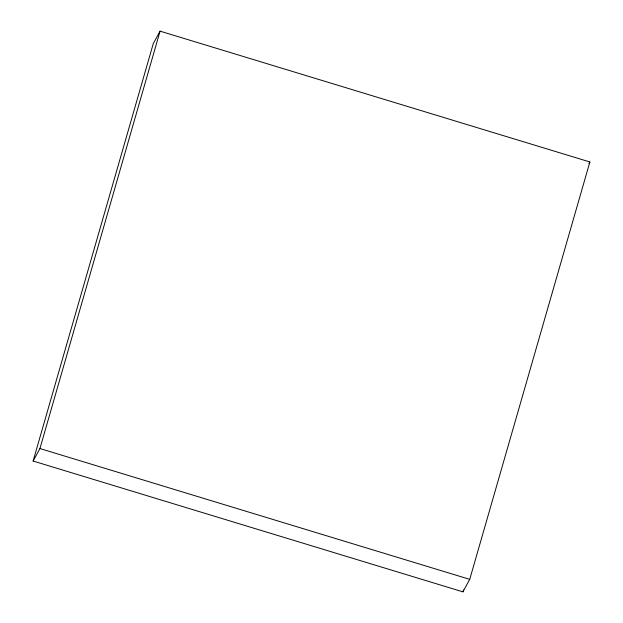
<?xml version="1.0" encoding="UTF-8"?>
<svg xmlns="http://www.w3.org/2000/svg" width="623" height="623" viewBox="0 0 623 623"><rect width="100%" height="100%" fill="white"/><g stroke="black" fill="none" stroke-linecap="round" stroke-linejoin="round"><path stroke-width="0.93" d="M33.12 461.036L153.266 43.649L160.072 31.15L589.88 161.964L469.734 579.351L462.928 591.85L33.12 461.036L39.934 448.544L160.072 31.15M462.928 591.85L463.465 589.981M588.969 163.631L589.88 161.964M39.934 448.544L469.734 579.351"/></g></svg>
